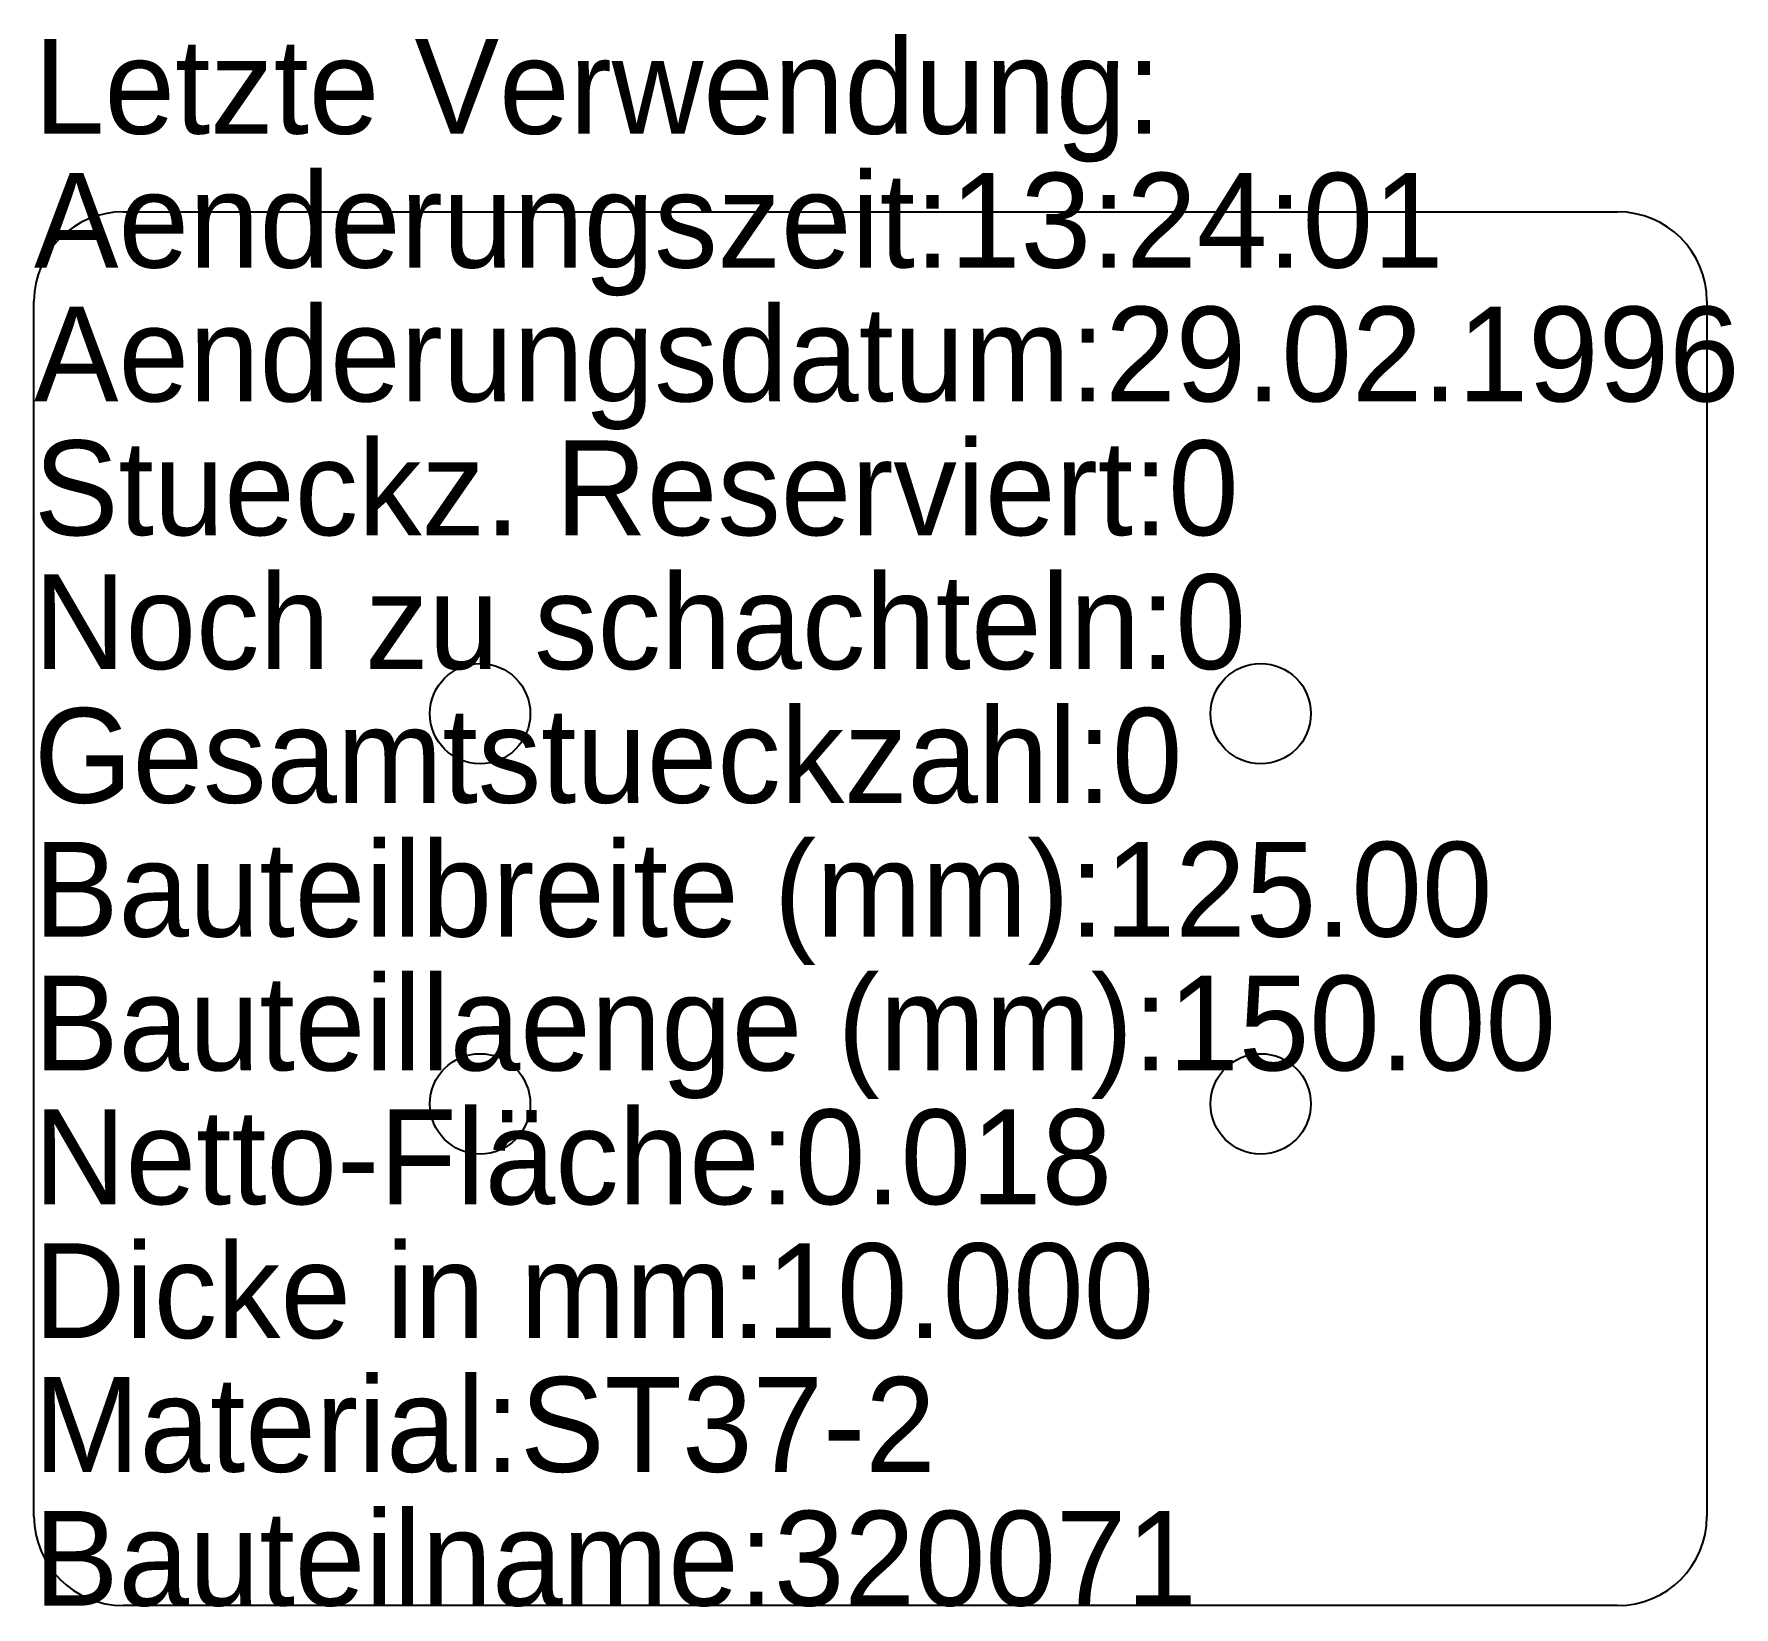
# Model space of a CAD drawing. Header units: metres. Extents: x 0 to 152, y 0 to 141.
import ezdxf

# ---------------------------------------------------------------- set-up
doc = ezdxf.new("R2010")
doc.units = ezdxf.units.M

msp = doc.modelspace()

# ---------------------------------------------------------------- linework, layer by layer
at = {"layer": 'AUSSEN'}
for p, q in [((8, 125), (142, 125)), ((0, 8), (0, 117)), ((150, 117), (150, 8)), ((142, 0), (8, 0))]:
    msp.add_line(p, q, dxfattribs=at)
for centre, start, end in [((8, 117), 90, 180), ((142, 117), 0, 90), ((8, 8), 180, 270), ((142, 8), 270, 0)]:
    msp.add_arc(centre, 8, start, end, dxfattribs=at)
at = {"layer": 'INNEN'}
for centre in [(40, 80), (110, 80), (40, 45), (110, 45)]:
    msp.add_arc(centre, 4.5, 0, 360, dxfattribs=at)

# ---------------------------------------------------------------- texts
at = {"layer": '3'}
for s, p in [('Letzte Verwendung:', (0, 132)), ('Aenderungszeit:13:24:01', (0, 120)), ('Aenderungsdatum:29.02.1996', (0, 108)), ('Stueckz. Reserviert:0', (0, 96)), ('Noch zu schachteln:0', (0, 84)), ('Gesamtstueckzahl:0', (0, 72)), ('Bauteilbreite (mm):125.00', (0, 60)), ('Bauteillaenge (mm):150.00', (0, 48)), ('Netto-Fläche:0.018', (0, 36)), ('Dicke in mm:10.000', (0, 24)), ('Material:ST37-2', (0, 12)), ('Bauteilname:320071', (0, 0))]:
    msp.add_text(s, height=8.5, dxfattribs=at).set_placement(p)

doc.saveas('drawing.dxf')
